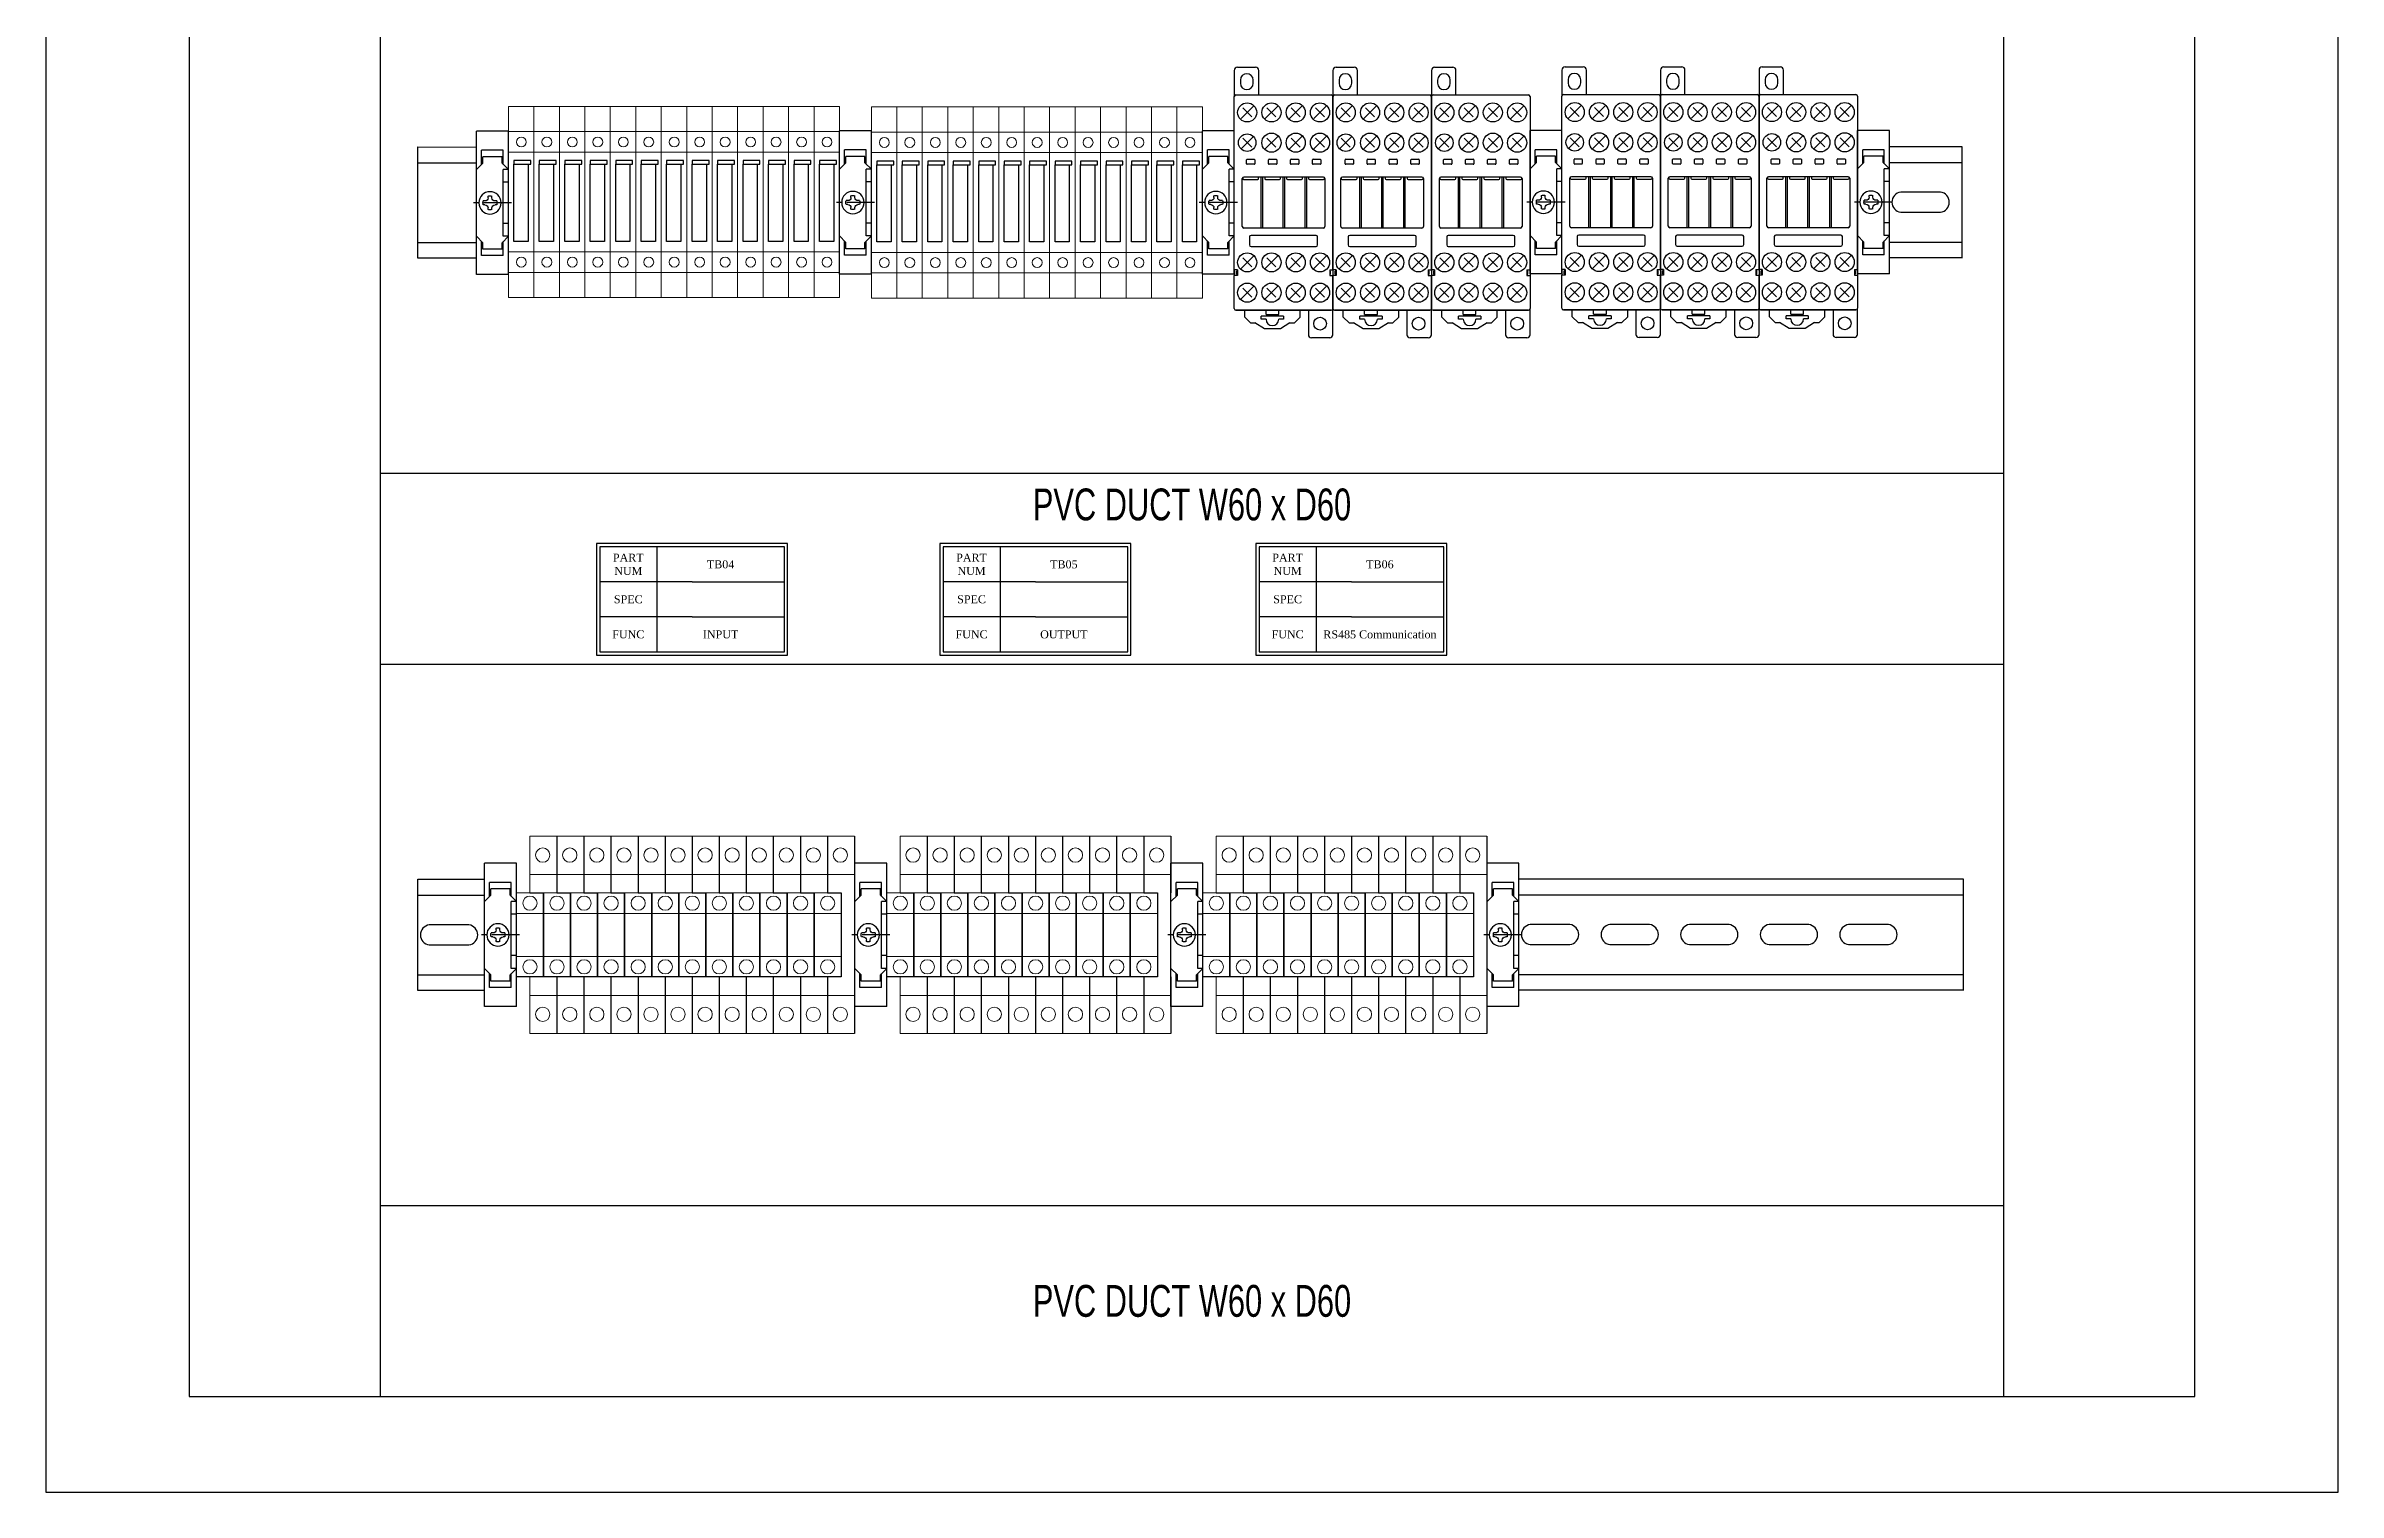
# Model space of a CAD drawing. Header units: millimetres. Extents: x 0 to 900, y 0 to 297.
# Drawn here: x 644.8 to 734.8, y 65.9 to 122.6 of the extents above; entities that cross this region are included whole.
import ezdxf
from ezdxf.enums import TextEntityAlignment as Align

# ---------------------------------------------------------------- set-up
doc = ezdxf.new("R2010")
doc.units = ezdxf.units.MM
doc.linetypes.add('CENTER', pattern=[2, 1.25, -0.25, 0.25, -0.25])
doc.layers.add('EPLAN100', color=7, linetype='Continuous', lineweight=9)
doc.layers.add('net chữ', color=7, linetype='Continuous', lineweight=0)
doc.layers.add('전장품', color=3, linetype='Continuous')
doc.styles.get("Standard").update_dxf_attribs({"font": 'times.ttf', "height": 2.5})
doc.styles.add('TEXTSTYLE_5', font='txt', dxfattribs={"width": 0.723327})

# ---------------------------------------------------------------- blocks, each defined once
blk = doc.blocks.new('STOPPER1')
at = {"color": 1, "linetype": 'CENTER', "ltscale": 7}
blk.add_line((-1, 0), (11, 0), dxfattribs=at)
at = {"layer": '전장품', "color": 0}
for p, q in [((0, -22.5), (0, 22.5)), ((0, 22.5), (10, 22.5)), ((10, -22.5), (10, 22.5)), ((1.6, 16.5), (8.4, 16.5)), ((1.6, 12.1), (1.6, 16.5)), ((2, 14.5), (8, 14.5)), ((2, 12.5), (2, 14.5)), ((8, 12.5), (8, 14.5)), ((8.4, 12.1), (8.4, 16.5)), ((2, 12.5), (0, 10.5)), ((0, 10.5), (1.6, 10.5)), ((1.6, 12.5), (2, 12.5)), ((1.6, -10.5), (1.6, 10.5)), ((8, 12.5), (8.4, 12.5)), ((8, 12.5), (10, 10.5)), ((0, 6.5), (1.6, 6.5)), ((3.68, 0.6), (4.2, 0.6)), ((5.2, 1.6), (5.2, 2.12)), ((6.4, 1.6), (6.4, 2.12)), ((7.4, 0.6), (7.92, 0.6)), ((0, -6.5), (1.6, -6.5)), ((3.68, -0.6), (4.2, -0.6)), ((5.2, -2.12), (5.2, -1.6)), ((6.4, -2.12), (6.4, -1.6)), ((7.4, -0.6), (7.92, -0.6)), ((0, -10.5), (1.6, -10.5)), ((2, -12.5), (0, -10.5)), ((1.6, -16.5), (1.6, -12.1)), ((1.6, -12.5), (2, -12.5)), ((2, -14.5), (2, -12.5)), ((8, -12.5), (10, -10.5)), ((8, -14.5), (8, -12.5)), ((8, -12.5), (8.4, -12.5)), ((8.4, -16.5), (8.4, -12.1)), ((1.6, -16.5), (8.4, -16.5)), ((2, -14.5), (8, -14.5)), ((0, -22.5), (10, -22.5))]:
    blk.add_line(p, q, dxfattribs=at)
blk.add_circle((5.8, 0), 3.5, dxfattribs=at)
for centre, radius, start, end in [((5.8, 0), 2.2, 164.17338, 195.82662), ((4.2, 1.6), 1, 270, 0), ((5.8, 0), 2.2, 74.17338, 105.82662), ((7.4, 1.6), 1, 180, 270), ((5.8, 0), 2.2, 344.17338, 15.82662), ((4.2, -1.6), 1, 0, 90), ((5.8, 0), 2.2, 254.17338, 285.82662), ((7.4, -1.6), 1, 90, 180)]:
    blk.add_arc(centre, radius, start, end, dxfattribs=at)
blk = doc.blocks.new('*U33')
for p, q in [((0, 74.8), (0, 66.62)), ((1, 75.8), (6.7, 75.8)), ((7.7, 67.1), (7.7, 74.8)), ((0, 54.4), (0, 66.6)), ((0.5, 67.1), (30.46, 67.1)), ((0.5, 67.1), (30.46, 67.1)), ((1.93, 71.77), (1.93, 70.77)), ((5.93, 70.77), (5.93, 71.77)), ((30.96, 66.6), (30.96, 54.4)), ((2.11, 59.66), (6, 63.55)), ((2.64, 63.02), (5.47, 60.19)), ((9.73, 59.66), (13.62, 63.55)), ((10.26, 63.02), (13.09, 60.19)), ((17.35, 59.66), (21.24, 63.55)), ((17.88, 63.02), (20.71, 60.19)), ((24.97, 59.66), (28.86, 63.55)), ((25.5, 63.02), (28.33, 60.19)), ((0, 12.2), (0, 54.4)), ((2.11, 50.16), (6, 54.05)), ((2.64, 53.52), (5.47, 50.69)), ((9.73, 50.16), (13.62, 54.05)), ((10.26, 53.52), (13.09, 50.69)), ((17.35, 50.16), (21.24, 54.05)), ((17.88, 53.52), (20.71, 50.69)), ((24.97, 50.16), (28.86, 54.05)), ((25.5, 53.52), (28.33, 50.69)), ((30.96, 54.4), (30.96, 12.2)), ((3.83, 45.5), (3.83, 46.7)), ((4.03, 46.9), (6.23, 46.9)), ((6.23, 45.3), (4.03, 45.3)), ((6.43, 46.7), (6.43, 45.5)), ((10.73, 45.5), (10.73, 46.7)), ((10.93, 46.9), (13.13, 46.9)), ((13.13, 45.3), (10.93, 45.3)), ((13.33, 46.7), (13.33, 45.5)), ((17.63, 45.5), (17.63, 46.7)), ((17.83, 46.9), (20.03, 46.9)), ((20.03, 45.3), (17.83, 45.3)), ((20.23, 46.7), (20.23, 45.5)), ((24.53, 45.5), (24.53, 46.7)), ((24.73, 46.9), (26.93, 46.9)), ((26.93, 45.3), (24.73, 45.3)), ((27.13, 46.7), (27.13, 45.5)), ((2.48, 25.8), (2.48, 40.8)), ((2.64, 41.17), (2.64, 40.85)), ((2.94, 40.55), (7.34, 40.55)), ((27.98, 41.3), (2.98, 41.3)), ((7.64, 40.85), (7.64, 41.25)), ((8.34, 41.3), (8.34, 25.3)), ((8.84, 41.3), (8.84, 25.3)), ((9.54, 41.25), (9.54, 40.85)), ((9.84, 40.55), (14.24, 40.55)), ((14.54, 40.85), (14.54, 41.25)), ((15.24, 41.3), (15.24, 25.3)), ((15.74, 41.3), (15.74, 25.3)), ((16.44, 41.25), (16.44, 40.85)), ((16.74, 40.55), (21.14, 40.55)), ((21.44, 40.85), (21.44, 41.3)), ((22.14, 41.3), (22.14, 25.3)), ((22.64, 41.3), (22.64, 25.3)), ((23.34, 41.3), (23.34, 40.85)), ((23.64, 40.55), (28.04, 40.55)), ((28.34, 40.85), (28.34, 41.15)), ((28.48, 40.8), (28.48, 25.8)), ((27.98, 25.3), (2.98, 25.3)), ((4.78, 22.5), (4.78, 20)), ((25.68, 23), (5.28, 23)), ((26.18, 20), (26.18, 22.5)), ((2.11, 12.56), (5.99, 16.44)), ((2.64, 15.91), (5.46, 13.08)), ((5.28, 19.5), (25.68, 19.5)), ((6.08, 19.5), (24.88, 19.5)), ((9.73, 12.56), (13.61, 16.44)), ((10.26, 15.91), (13.08, 13.08)), ((17.35, 12.56), (21.23, 16.44)), ((17.88, 15.91), (20.7, 13.08)), ((24.97, 12.56), (28.85, 16.44)), ((25.5, 15.91), (28.32, 13.08)), ((0, 12.2), (0, 10.4)), ((1, 12.2), (0, 12.2)), ((1, 10.4), (0, 10.4)), ((0, 0), (0, 10.4)), ((0.7, 11.8), (1, 11.8)), ((0.7, 10.8), (0.7, 11.8)), ((1, 10.8), (0.7, 10.8)), ((0.9, 10.4), (0.9, 12.2)), ((1, 12.2), (1, 10.4)), ((29.96, 12.2), (30.96, 12.2)), ((29.96, 12.2), (29.96, 10.4)), ((30.26, 11.8), (29.96, 11.8)), ((29.96, 10.8), (30.26, 10.8)), ((29.96, 10.4), (30.96, 10.4)), ((30.06, 10.4), (30.06, 12.2)), ((30.26, 10.8), (30.26, 11.8)), ((30.96, 12.2), (30.96, 10.4)), ((30.96, 10.4), (30.96, 0)), ((2.11, 3.06), (5.99, 6.94)), ((2.64, 6.41), (5.46, 3.58)), ((9.73, 3.06), (13.61, 6.94)), ((10.26, 6.41), (13.08, 3.58)), ((17.35, 3.06), (21.23, 6.94)), ((17.88, 6.41), (20.7, 3.58)), ((24.97, 3.06), (28.85, 6.94)), ((25.5, 6.41), (28.32, 3.58)), ((30.46, -0.5), (0.5, -0.5)), ((0.5, -0.5), (30.46, -0.5)), ((3.28, -2.66), (3.28, -0.52)), ((5.08, -4.46), (3.28, -2.66)), ((5.08, -4.46), (6.48, -4.46)), ((9.48, -6.36), (6.48, -4.46)), ((8.48, -3.36), (8.48, -2.36)), ((15.48, -2.36), (8.48, -2.36)), ((9.98, -3.36), (8.48, -3.36)), ((14.48, -6.36), (9.48, -6.36)), ((9.98, -1.9), (9.98, -0.5)), ((9.98, -1.9), (13.98, -1.9)), ((13.98, -1.9), (13.98, -0.5)), ((15.48, -3.36), (13.98, -3.36)), ((17.48, -4.46), (14.48, -6.36)), ((15.48, -2.36), (15.48, -3.36)), ((15.48, -3.37), (15.48, -3.17)), ((17.48, -4.46), (18.88, -4.46)), ((18.88, -4.46), (20.68, -2.66)), ((20.68, -2.66), (20.68, -0.52)), ((23.26, -0.5), (23.26, -8.2)), ((30.96, -8.2), (30.96, -0.02)), ((29.96, -9.2), (24.26, -9.2))]:
    blk.add_line(p, q)
for centre, radius in [((4.05, 61.6), 3), ((11.67, 61.6), 3), ((19.29, 61.6), 3), ((26.91, 61.6), 3), ((4.05, 52.1), 2.75), ((11.67, 52.1), 3), ((19.29, 52.1), 3), ((26.91, 52.1), 3), ((4.05, 14.5), 3), ((11.67, 14.5), 3), ((19.29, 14.5), 3), ((26.91, 14.5), 3), ((4.05, 5), 3), ((11.67, 5), 3), ((19.29, 5), 3), ((26.91, 5), 3), ((26.93, -4.73), 2)]:
    blk.add_circle(centre, radius)
for centre, radius, start, end in [((1, 74.8), 1, 90, 180.0009), ((3.93, 71.77), 2, 0, 180), ((6.7, 74.8), 1, 359.99911, 90), ((0.5, 66.6), 0.5, 90, 180), ((0.5, 66.6), 0.5, 90, 180), ((3.93, 70.77), 2, 180, 0), ((30.46, 66.6), 0.5, 0, 90), ((30.46, 66.6), 0.5, 0, 90), ((4.03, 46.7), 0.2, 90, 180), ((4.03, 45.5), 0.2, 180, 270), ((6.23, 46.7), 0.2, 0, 90), ((6.23, 45.5), 0.2, 270, 0), ((10.93, 46.7), 0.2, 90, 180), ((10.93, 45.5), 0.2, 180, 270), ((13.13, 46.7), 0.2, 0, 90), ((13.13, 45.5), 0.2, 270, 0), ((17.83, 46.7), 0.2, 90, 180), ((17.83, 45.5), 0.2, 180, 270), ((20.03, 46.7), 0.2, 0, 90), ((20.03, 45.5), 0.2, 270, 0), ((24.73, 46.7), 0.2, 90, 180), ((24.73, 45.5), 0.2, 180, 270), ((26.93, 46.7), 0.2, 0, 90), ((26.93, 45.5), 0.2, 270, 0), ((2.98, 40.8), 0.5, 90, 180), ((2.94, 40.85), 0.3, 180, 270), ((7.34, 40.85), 0.3, 270, 0), ((9.84, 40.85), 0.3, 180, 270), ((14.24, 40.85), 0.3, 270, 0), ((16.74, 40.85), 0.3, 180, 270), ((21.14, 40.85), 0.3, 270, 0), ((23.64, 40.85), 0.3, 180, 270), ((27.98, 40.8), 0.5, 0, 90), ((28.04, 40.85), 0.3, 270, 0), ((2.98, 25.8), 0.5, 180, 270), ((5.28, 22.5), 0.5, 90, 180), ((25.68, 22.5), 0.5, 0, 90), ((27.98, 25.8), 0.5, 270, 0), ((5.28, 20), 0.5, 180, 270), ((25.68, 20), 0.5, 270, 0), ((0.5, 0), 0.5, 180, 270), ((30.46, 0), 0.5, 270, 0), ((30.46, 0), 0.5, 270, 0), ((0.5, 0), 0.5, 180, 270), ((11.98, -3.36), 2, 180.0009, 0), ((24.26, -8.2), 1, 179.9991, 270), ((29.96, -8.2), 1, 270, 0.00085)]:
    blk.add_arc(centre, radius, start, end)
blk = doc.blocks.new('*U46')
for p, q in [((0, 35), (22.83, 35)), ((0, 0), (0, 35)), ((0, 30), (22.83, 30)), ((22.88, -0.1), (22.88, 34.9)), ((9.81, 20.65), (3.57, 20.65)), ((16.05, 20.65), (9.81, 20.65)), ((3.57, 14.35), (9.81, 14.35)), ((9.81, 14.35), (16.05, 14.35)), ((0, 5), (22.83, 5)), ((22.83, 0), (0, 0))]:
    blk.add_line(p, q)
for centre, start, end in [((3.99, 17.5), 97.55093, 262.44907), ((15.63, 17.5), 277.55093, 82.44907)]:
    blk.add_arc(centre, 3.18, start, end)
blk = doc.blocks.new('*U42')
for p, q in [((0, 35), (20.92, 35)), ((0, 0), (0, 35)), ((0, 30), (20.92, 30)), ((20.96, -0.1), (20.96, 34.9)), ((9.81, 20.65), (3.57, 20.65)), ((16.05, 20.65), (9.81, 20.65)), ((3.57, 14.35), (9.81, 14.35)), ((9.81, 14.35), (16.05, 14.35)), ((0, 5), (20.92, 5)), ((20.92, 0), (0, 0))]:
    blk.add_line(p, q)
for centre, start, end in [((3.99, 17.5), 97.55093, 262.44907), ((15.63, 17.5), 277.55093, 82.44907)]:
    blk.add_arc(centre, 3.18, start, end)
blk = doc.blocks.new('JOTN 15W')
at = {"color": 0}
for p, q in [((689152.34, -162330.33), (689152.34, -162348.13)), ((689152.34, -162374.53), (689152.34, -162392.33))]:
    blk.add_line(p, q, dxfattribs=at)
at = {"color": 0, "elevation": 2917.95}
blk.add_lwpolyline([(689143.84, -162348.13), (689148.14, -162348.13), (689148.14, -162374.53), (689139.64, -162374.53), (689139.64, -162348.13)], dxfattribs=at)
at = {"layer": 'EPLAN100', "color": 0, "linetype": 'Continuous', "lineweight": 5, "ltscale": 20}
for p, q in [((689139.64, -162348.13, 2917.95), (689148.14, -162348.13, 2917.95)), ((689139.64, -162354.6, 2917.95), (689148.14, -162354.6, 2917.95)), ((689139.64, -162368.06, 2917.95), (689148.14, -162368.06, 2917.95)), ((689139.64, -162374.53, 2917.95), (689148.14, -162374.53, 2917.95))]:
    blk.add_line(p, q, dxfattribs=at)
at = {"layer": 'net chữ', "color": 0, "linetype": 'Continuous', "lineweight": 0}
for p, q in [((689143.84, -162330.33), (689143.84, -162342.33)), ((689152.34, -162330.33), (689143.84, -162330.33)), ((689152.34, -162342.33), (689143.84, -162342.33)), ((689143.84, -162348.13), (689143.84, -162342.33)), ((689143.84, -162380.33), (689143.84, -162374.53)), ((689143.84, -162392.33), (689143.84, -162380.33)), ((689143.84, -162380.33), (689152.34, -162380.33)), ((689143.84, -162392.33), (689152.34, -162392.33))]:
    blk.add_line(p, q, dxfattribs=at)
for centre in [(689147.91, -162336.27), (689143.89, -162351.36, 2917.95), (689143.89, -162371.36, 2917.95), (689147.91, -162386.27)]:
    blk.add_circle(centre, 2.24, dxfattribs=at)
blk = doc.blocks.new('*U47')
for p, q in [((0, 35), (139.64, 35)), ((0, 0), (0, 35)), ((0, 30), (139.64, 30)), ((139.69, -0.1), (139.69, 34.9)), ((9.81, 20.65), (3.57, 20.65)), ((16.05, 20.65), (9.81, 20.65)), ((34.81, 20.65), (28.57, 20.65)), ((41.05, 20.65), (34.81, 20.65)), ((59.81, 20.65), (53.57, 20.65)), ((66.05, 20.65), (59.81, 20.65)), ((84.81, 20.65), (78.57, 20.65)), ((91.05, 20.65), (84.81, 20.65)), ((109.81, 20.65), (103.57, 20.65)), ((116.05, 20.65), (109.81, 20.65)), ((3.57, 14.35), (9.81, 14.35)), ((9.81, 14.35), (16.05, 14.35)), ((28.57, 14.35), (34.81, 14.35)), ((34.81, 14.35), (41.05, 14.35)), ((53.57, 14.35), (59.81, 14.35)), ((59.81, 14.35), (66.05, 14.35)), ((78.57, 14.35), (84.81, 14.35)), ((84.81, 14.35), (91.05, 14.35)), ((103.57, 14.35), (109.81, 14.35)), ((109.81, 14.35), (116.05, 14.35)), ((0, 5), (139.64, 5)), ((139.64, 0), (0, 0))]:
    blk.add_line(p, q)
for centre, start, end in [((3.99, 17.5), 97.55093, 262.44907), ((15.63, 17.5), 277.55093, 82.44907), ((28.99, 17.5), 97.55093, 262.44907), ((40.63, 17.5), 277.55093, 82.44907), ((53.99, 17.5), 97.55093, 262.44907), ((65.63, 17.5), 277.55093, 82.44907), ((78.99, 17.5), 97.55093, 262.44907), ((90.63, 17.5), 277.55093, 82.44907), ((103.99, 17.5), 97.55093, 262.44907), ((115.63, 17.5), 277.55093, 82.44907)]:
    blk.add_arc(centre, 3.18, start, end)
blk = doc.blocks.new('LABEL_BLOCK')
for p, q in [((7691.42, 2125.72), (7691.42, 2092.72)), ((7702.54, 2114.72), (7673.54, 2114.72)), ((7702.54, 2114.72), (7731.54, 2114.72)), ((7702.54, 2103.72), (7673.54, 2103.72)), ((7702.54, 2103.72), (7731.54, 2103.72))]:
    blk.add_line(p, q)
for points in [[(7672.54, 2091.72), (7732.54, 2091.72), (7732.54, 2126.72), (7672.54, 2126.72)], [(7673.54, 2092.72), (7731.54, 2092.72), (7731.54, 2125.72), (7673.54, 2125.72)]]:
    blk.add_lwpolyline(points, close=True)
at = {"char_height": 2.5, "attachment_point": 5}
for s, insert in [('PART NUM', (7682.48, 2120.22)), ('SPEC', (7682.48, 2109.22)), ('FUNC', (7682.48, 2098.22))]:
    blk.add_mtext_dynamic_manual_height_columns(s, width=14.278, gutter_width=50, heights=[0], dxfattribs=dict(at, insert=insert))
for tag, p in [('PART_NUMBER', (7711.48, 2120.22)), ('SPECIFICATION', (7711.48, 2109.22)), ('FUNCTION', (7711.48, 2098.22))]:
    blk.add_attdef(tag, text='', height=2.5).set_placement(p, align=Align.MIDDLE_CENTER)
blk = doc.blocks.new('wsi6')
at = {"color": 0}
for points in [[(689085.16, -141002.93), (689090.47, -141002.93), (689090.47, -141001.77), (689085.16, -141001.77)], [(689085.16, -141002.93), (689089.63, -141002.93), (689089.63, -141027.19), (689085.16, -141027.19)]]:
    blk.add_lwpolyline(points, close=True, dxfattribs=at)
at = {"layer": 'EPLAN100', "color": 0, "linetype": 'Continuous', "lineweight": 5, "ltscale": 20}
for p, q in [((689083.45, -140992.68, -3242.17), (689091.45, -140992.68, -3242.17)), ((689083.45, -140999.15, -3242.17), (689091.45, -140999.15, -3242.17)), ((689083.45, -141030.48, -3242.17), (689091.45, -141030.48, -3242.17)), ((689083.45, -141036.94, -3242.17), (689091.45, -141036.94, -3242.17))]:
    blk.add_line(p, q, dxfattribs=at)
at = {"layer": 'net chữ', "color": 0, "linetype": 'Continuous', "lineweight": 0}
for p, q in [((689083.45, -141044.81, -3242.17), (689083.45, -140984.81, -3242.17)), ((689091.45, -140984.81), (689083.45, -140984.81, -3242.17)), ((689091.45, -141044.81), (689091.45, -140984.81)), ((689083.45, -141044.81, -2917.95), (689091.45, -141044.81, -2917.95))]:
    blk.add_line(p, q, dxfattribs=at)
for centre in [(689087.53, -140995.95, -3242.17), (689087.53, -141033.67, -3242.17)]:
    blk.add_circle(centre, 1.55, dxfattribs=at)

msp = doc.modelspace()

# ---------------------------------------------------------------- linework, layer by layer
for p, q in [((644.78672492, 190.86792821), (644.78672492, 65.86792821)), ((734.78672492, 65.86792821), (734.78672492, 190.86792821)), ((650.41172492, 187.11792821), (650.41172492, 69.61792821)), ((729.16172492, 69.61792821), (729.16172492, 187.11792821)), ((657.91172492, 182.11792821), (657.91172492, 69.61792821)), ((721.66172492, 69.61792821), (721.66172492, 182.11792821)), ((659.39093395, 118.68042821), (661.69769022, 118.66749933, -10537.0406193)), ((659.39093395, 114.30542821), (659.39093395, 118.68042821)), ((659.39093395, 118.05542821), (661.69769022, 118.05542821, -10537.0406193)), ((661.69769022, 114.29249466, -10537.0406193), (661.69769022, 118.66749933, -10537.0406193)), ((659.39093395, 114.93042821), (661.69769022, 114.93042821, -10537.0406193)), ((661.69769022, 114.30542821, -10537.0406193), (659.39093395, 114.30542821)), ((657.91172492, 105.86792821), (721.66172492, 105.86792821)), ((657.91172492, 98.36792821), (721.66172492, 98.36792821)), ((657.91172492, 77.11792821), (721.66172492, 77.11792821)), ((650.41172492, 69.61792821), (729.16172492, 69.61792821)), ((644.78672492, 65.86792821), (734.78672492, 65.86792821))]:
    msp.add_line(p, q)

# ---------------------------------------------------------------- block references
at = {"yscale": 0.125, "zscale": 0.125}
for name, p, xscale in [('*U33', (691.44769022, 112.33029657), 0.125), ('*U33', (695.317827, 112.33029657), 0.125), ('*U33', (699.18796379, 112.33029657), 0.125), ('*U33', (704.30810057, 112.34322778), 0.125), ('*U33', (708.17823736, 112.34322778), 0.125), ('*U33', (712.04837414, 112.34322778), 0.125), ('STOPPER1', (662.94769022, 116.47999705, -10537.0406193), -0.125), ('STOPPER1', (677.19769022, 116.49292825, -5268.52030965), -0.125), ('STOPPER1', (691.44769022, 116.49292825), -0.125), ('STOPPER1', (704.30810057, 116.50585946), -0.125), ('STOPPER1', (717.16851092, 116.50585946), -0.125), ('STOPPER1', (663.26128813, 87.74292825), -0.125), ('STOPPER1', (677.80156739, 87.74292825), -0.125), ('STOPPER1', (690.21089257, 87.74292825), -0.125), ('STOPPER1', (702.61984588, 87.74292825), -0.125)]:
    msp.add_blockref(name, p, dxfattribs=dict(at, xscale=xscale))
at = {"color": 0, "xscale": 0.125, "yscale": 0.125, "zscale": 0.125}
for name, p in [('wsi6', (-85472.48383369, 17743.36197875, -10131.76982625)), ('wsi6', (-85471.48383369, 17743.36197875, -9726.4990332)), ('wsi6', (-85470.48383369, 17743.36197875, -9321.22824015)), ('wsi6', (-85469.48383369, 17743.36197875, -8915.9574471)), ('wsi6', (-85468.48383369, 17743.36197875, -8510.68665405)), ('wsi6', (-85467.48383369, 17743.36197875, -8105.415861)), ('wsi6', (-85466.48383369, 17743.36197875, -7700.14506795)), ('wsi6', (-85465.48383369, 17743.36197875, -7294.8742749)), ('wsi6', (-85464.48383369, 17743.36197875, -6889.60348185)), ('wsi6', (-85463.48383369, 17743.36197875, -6484.3326888)), ('wsi6', (-85462.48383369, 17743.36197875, -6079.06189575)), ('wsi6', (-85461.48383369, 17743.36197875, -5673.7911027)), ('wsi6', (-85460.48383369, 17743.36197875, -5268.52030965)), ('wsi6', (-85458.23383369, 17743.34461603, -4863.2495166)), ('wsi6', (-85457.23383369, 17743.34461603, -4457.97872355)), ('wsi6', (-85456.23383369, 17743.34461603, -4052.7079305)), ('wsi6', (-85455.23383369, 17743.34461603, -3647.43713745)), ('wsi6', (-85454.23383369, 17743.34461603, -3242.1663444)), ('wsi6', (-85453.23383369, 17743.34461603, -2836.89555135)), ('wsi6', (-85452.23383369, 17743.34461603, -2431.6247583)), ('wsi6', (-85451.23383369, 17743.34461603, -2026.35396525)), ('wsi6', (-85450.23383369, 17743.34461603, -1621.0831722)), ('wsi6', (-85449.23383369, 17743.34461603, -1215.81237915)), ('wsi6', (-85448.23383369, 17743.34461603, -810.5415861)), ('wsi6', (-85447.23383369, 17743.34461603, -405.27079305)), ('wsi6', (-85446.23383369, 17743.34461603)), ('JOTN 15W', (-85479.19366741, 20382.90927814, -364.74371374)), ('JOTN 15W', (-85478.13116741, 20382.90927814, -364.74371374)), ('JOTN 15W', (-85477.06866741, 20382.90927814, -364.74371374)), ('JOTN 15W', (-85476.00616741, 20382.90927814, -364.74371374)), ('JOTN 15W', (-85474.94366741, 20382.90927814, -364.74371374)), ('JOTN 15W', (-85473.88116741, 20382.90927814, -364.74371374)), ('JOTN 15W', (-85472.81866741, 20382.90927814, -364.74371374)), ('JOTN 15W', (-85471.75616741, 20382.90927814, -364.74371374)), ('JOTN 15W', (-85470.69366741, 20382.90927814, -364.74371374)), ('JOTN 15W', (-85469.63116741, 20382.90927814, -364.74371374)), ('JOTN 15W', (-85468.56866741, 20382.90927814, -364.74371374)), ('JOTN 15W', (-85467.50616741, 20382.90927814, -364.74371374)), ('JOTN 15W', (-85464.65338814, 20382.90927814, -364.74371374)), ('JOTN 15W', (-85463.59088814, 20382.90927814, -364.74371374)), ('JOTN 15W', (-85462.52838814, 20382.90927814, -364.74371374)), ('JOTN 15W', (-85461.46588814, 20382.90927814, -364.74371374)), ('JOTN 15W', (-85460.40338814, 20382.90927814, -364.74371374)), ('JOTN 15W', (-85459.34088814, 20382.90927814, -364.74371374)), ('JOTN 15W', (-85458.27838814, 20382.90927814, -364.74371374)), ('JOTN 15W', (-85457.21588814, 20382.90927814, -364.74371374)), ('JOTN 15W', (-85456.15338814, 20382.90927814, -364.74371374)), ('JOTN 15W', (-85455.09088814, 20382.90927814, -364.74371374)), ('JOTN 15W', (-85452.24406297, 20382.90927814, -364.74371374)), ('JOTN 15W', (-85451.18156297, 20382.90927814, -364.74371374)), ('JOTN 15W', (-85450.11906297, 20382.90927814, -364.74371374)), ('JOTN 15W', (-85449.05656297, 20382.90927814, -364.74371374)), ('JOTN 15W', (-85447.99406297, 20382.90927814, -364.74371374)), ('JOTN 15W', (-85446.93156297, 20382.90927814, -364.74371374)), ('JOTN 15W', (-85445.86906297, 20382.90927814, -364.74371374)), ('JOTN 15W', (-85444.80656297, 20382.90927814, -364.74371374)), ('JOTN 15W', (-85443.74406297, 20382.90927814, -364.74371374)), ('JOTN 15W', (-85442.68156297, 20382.90927814, -364.74371374))]:
    msp.add_blockref(name, p, dxfattribs=at)
at = {"color": 7, "linetype": 'Continuous', "lineweight": 5, "xscale": 0.125, "yscale": 0.125, "zscale": 0.125}
for name, p in [('*U46', (717.16851092, 114.31835941)), ('*U42', (659.39093395, 85.55542821)), ('*U47', (702.61984588, 85.56835941))]:
    msp.add_blockref(name, p, dxfattribs=at)
at = {"xscale": 0.125, "yscale": 0.125, "zscale": 0.125}
for p, values in [((-292.65629519, -162.73688331), {'FUNCTION': 'INPUT', 'PART_NUMBER': 'TB04'}), ((-279.17851593, -162.73688331), {'FUNCTION': 'OUTPUT', 'PART_NUMBER': 'TB05'}), ((-266.76919075, -162.73688331), {'FUNCTION': 'RS485 Communication', 'PART_NUMBER': 'TB06'})]:
    msp.add_blockref('LABEL_BLOCK', p, dxfattribs=at).add_auto_attribs(values)

# ---------------------------------------------------------------- texts
at = {"char_height": 1.25, "attachment_point": 5, "style": 'TEXTSTYLE_5'}
for insert in [(689.78672492, 104.63319833), (689.78672492, 73.36792821)]:
    msp.add_mtext_dynamic_manual_height_columns('PVC DUCT W60 x D60', width=40.9701059163, gutter_width=12.5, heights=[0], dxfattribs=dict(at, insert=insert))

doc.saveas('drawing.dxf')
